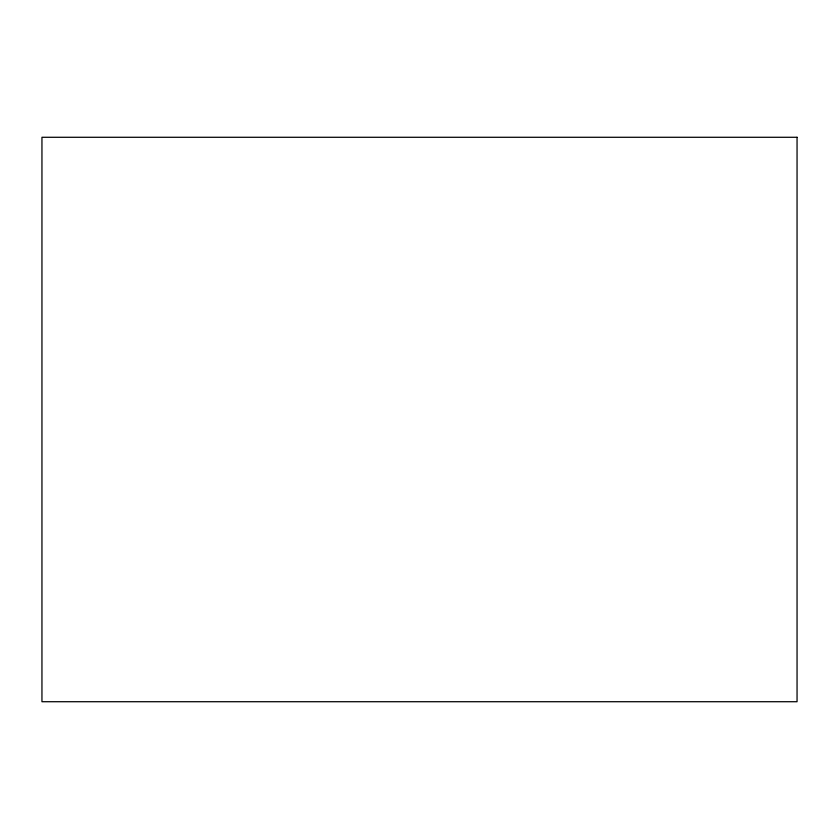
<?xml version="1.0" encoding="UTF-8"?>
<svg xmlns="http://www.w3.org/2000/svg" width="839" height="839" viewBox="0 0 839 839"><rect width="100%" height="100%" fill="white"/><g stroke="black" fill="none" stroke-linecap="round" stroke-linejoin="round"><path stroke-width="1.26" d="M797.05 137.281L41.95 137.281L41.95 701.719L797.05 701.719L797.05 137.281"/></g></svg>
